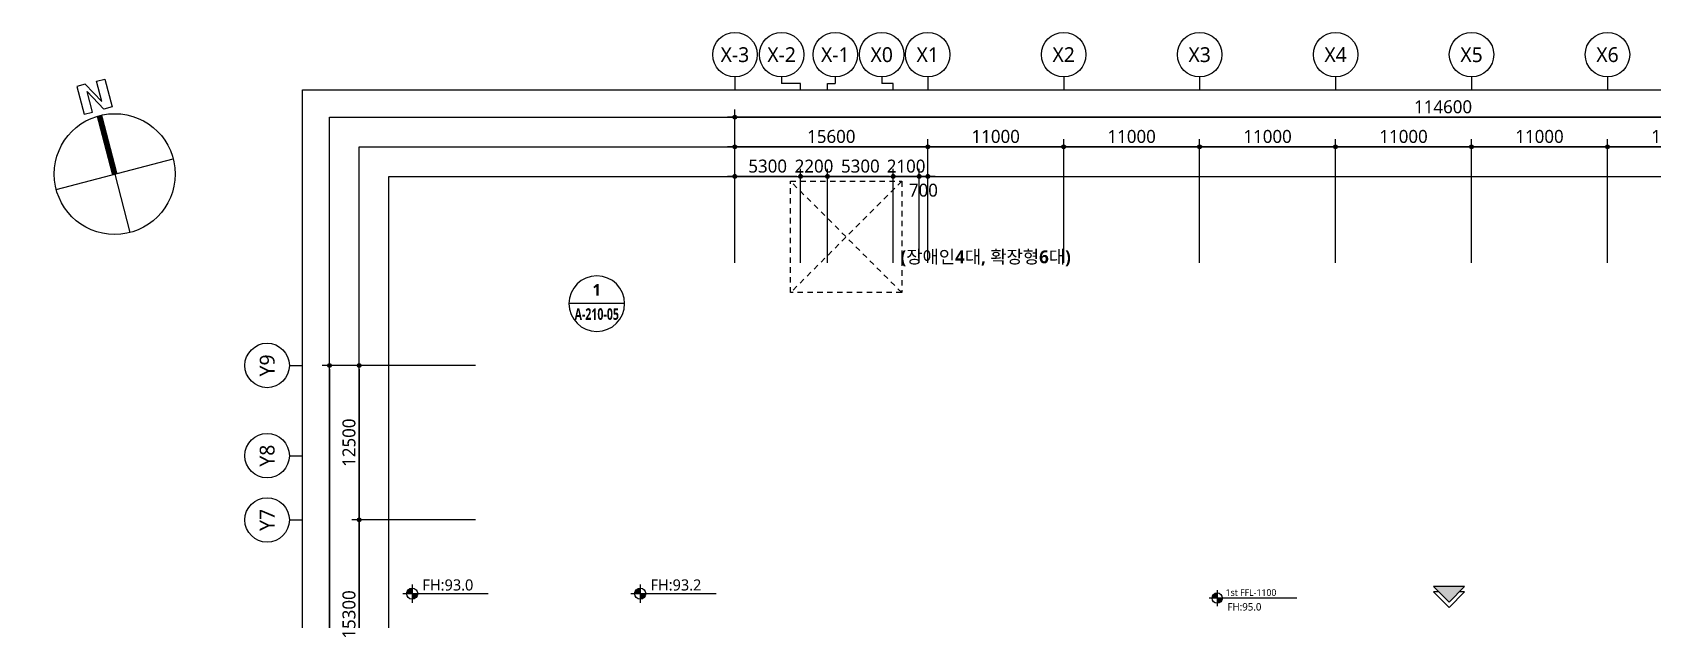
# Model space of a CAD drawing. Header units: millimetres. Extents: x -867282 to 190005487, y -1022614 to 455456909.
# Drawn here: x -615282 to -484191, y -569482 to -521967 of the extents above; entities that cross this region are included whole.
import ezdxf
from ezdxf.enums import TextEntityAlignment as Align

# ---------------------------------------------------------------- set-up
doc = ezdxf.new("R2010")
doc.units = ezdxf.units.MM
doc.header["$LTSCALE"] = 400
doc.header["$MEASUREMENT"] = 0
doc.header["$PDSIZE"] = -10
doc.linetypes.add('HID', pattern=[2, 1.1, -0.9])
doc.layers.get('0').update_dxf_attribs({"linetype": 'CONTINUOUS'})
doc.layers.get('Defpoints').update_dxf_attribs({"color": 153, "linetype": 'CONTINUOUS'})
for name, color, linetype in [('A-ANNO-ENT', 1, 'CONTINUOUS'), ('A-ANNO-PONT', 7, 'CONTINUOUS'), ('A-ANNO-SYMB', 7, 'CONTINUOUS'), ('A-ANNO-TEXT1', 7, 'CONTINUOUS'), ('A-ST-AXIS-BUB', 7, 'CONTINUOUS'), ('A-ST-AXIS-DIM', 7, 'CONTINUOUS'), ('AA-MKXS', 3, 'CONTINUOUS'), ('HID', 7, 'HID'), ('X-SEC-종$0$A-ST-AXIS-BUB', 7, 'CONTINUOUS')]:
    doc.layers.add(name, color=color, linetype=linetype)
doc.layers.add('A-XXXX-SYMB', color=7, linetype='CONTINUOUS', lineweight=25)
doc.layers.add('Defpoint', color=161, linetype='CONTINUOUS', plot=False)
doc.styles.add('2020음성 1차', font='')
doc.styles.add('SAMOO', font='romans.shx', dxfattribs={"bigfont": 'whgtxt.shx'})
doc.styles.add('SH_대대리576', font='malgun.ttf')
doc.styles.add('SH_진천_나눔', font='')
doc.styles.get('2020음성 1차').set_extended_font_data('NanumGothic', bold=True)
doc.styles.get('SH_진천_나눔').set_extended_font_data('NanumGothic', bold=True)
doc.dimstyles.new('SHP 600', dxfattribs={"dimscale": 300, "dimtxt": 3.5, "dimasz": 1, "dimexe": 2, "dimexo": 2, "dimgap": 1, "dimtad": 1, "dimdec": 0, "dimzin": 0, "dimdsep": 46, "dimtxsty": 'SH_대대리576', "dimblk": 'DIMDOT', "dimcen": 0.09, "dimclrt": 3, "dimadec": 0, "dimazin": 1, "dimtfac": 1, "dimtdec": 0, "dimtix": 1, "dimtmove": 2, "dimatfit": 0, "dimldrblk": 'DIMDOT', "dimfxl": 1, "dimtolj": 1, "dimtzin": 0, "dimarcsym": 0})

# ---------------------------------------------------------------- blocks, each defined once
blk = doc.blocks.new('DIMDOT')
at = {"color": 0}
blk.add_line((-2, 0), (2, 0), dxfattribs=at)
for radius in [0.5, 0.25]:
    blk.add_circle((0, 0), radius, dxfattribs=at)
blk = doc.blocks.new('*D716')
at = {"layer": 'A-ST-AXIS-DIM', "color": 0, "lineweight": -2, "transparency": 16777216}
for p, q in [((-558441, -540617), (-558441, -528217)), ((-443841, -540617), (-443841, -528217)), ((-444141, -528817), (-558141, -528817))]:
    blk.add_line(p, q, dxfattribs=at)
at = {"layer": 'Defpoints', "color": 0, "transparency": 16777216}
for p in [(-558441, -528817), (-558441, -541217), (-443841, -541217)]:
    blk.add_point(p, dxfattribs=at)
at = {"layer": 'A-ST-AXIS-DIM', "color": 0, "lineweight": -2, "transparency": 16777216, "xscale": 300, "yscale": 300, "zscale": 300, "rotation": 180}
blk.add_blockref('DIMDOT', (-558441, -528817), dxfattribs=at)
at = {"layer": 'A-ST-AXIS-DIM', "color": 0, "lineweight": -2, "transparency": 16777216, "xscale": 300, "yscale": 300, "zscale": 300}
blk.add_blockref('DIMDOT', (-443841, -528817), dxfattribs=at)
at = {"layer": 'A-ST-AXIS-DIM', "color": 3, "transparency": 16777216, "insert": (-501141, -527992), "char_height": 1050, "attachment_point": 5, "style": 'SH_대대리576'}
blk.add_mtext('\\A1;114600', dxfattribs=at)
blk = doc.blocks.new('*D717')
at = {"layer": 'A-ST-AXIS-DIM', "color": 0, "lineweight": -2, "transparency": 16777216}
for p, q in [((-542841, -540617), (-542841, -530617)), ((-531841, -540617), (-531841, -530617)), ((-532141, -531217), (-542541, -531217))]:
    blk.add_line(p, q, dxfattribs=at)
at = {"layer": 'Defpoints', "color": 0, "transparency": 16777216}
for p in [(-542841, -531217), (-542841, -541217), (-531841, -541217)]:
    blk.add_point(p, dxfattribs=at)
at = {"layer": 'A-ST-AXIS-DIM', "color": 0, "lineweight": -2, "transparency": 16777216, "xscale": 300, "yscale": 300, "zscale": 300, "rotation": 180}
blk.add_blockref('DIMDOT', (-542841, -531217), dxfattribs=at)
at = {"layer": 'A-ST-AXIS-DIM', "color": 0, "lineweight": -2, "transparency": 16777216, "xscale": 300, "yscale": 300, "zscale": 300}
blk.add_blockref('DIMDOT', (-531841, -531217), dxfattribs=at)
at = {"layer": 'A-ST-AXIS-DIM', "color": 3, "transparency": 16777216, "insert": (-537341, -530392), "char_height": 1050, "attachment_point": 5, "style": 'SH_대대리576'}
blk.add_mtext('\\A1;11000', dxfattribs=at)
blk = doc.blocks.new('*D718')
at = {"layer": 'A-ST-AXIS-DIM', "color": 0, "lineweight": -2, "transparency": 16777216}
for p, q in [((-531841, -540617), (-531841, -530617)), ((-520841, -540617), (-520841, -530617)), ((-521141, -531217), (-531541, -531217))]:
    blk.add_line(p, q, dxfattribs=at)
at = {"layer": 'Defpoints', "color": 0, "transparency": 16777216}
for p in [(-531841, -531217), (-531841, -541217), (-520841, -541217)]:
    blk.add_point(p, dxfattribs=at)
at = {"layer": 'A-ST-AXIS-DIM', "color": 0, "lineweight": -2, "transparency": 16777216, "xscale": 300, "yscale": 300, "zscale": 300, "rotation": 180}
blk.add_blockref('DIMDOT', (-531841, -531217), dxfattribs=at)
at = {"layer": 'A-ST-AXIS-DIM', "color": 0, "lineweight": -2, "transparency": 16777216, "xscale": 300, "yscale": 300, "zscale": 300}
blk.add_blockref('DIMDOT', (-520841, -531217), dxfattribs=at)
at = {"layer": 'A-ST-AXIS-DIM', "color": 3, "transparency": 16777216, "insert": (-526341, -530392), "char_height": 1050, "attachment_point": 5, "style": 'SH_대대리576'}
blk.add_mtext('\\A1;11000', dxfattribs=at)
blk = doc.blocks.new('*D719')
at = {"layer": 'A-ST-AXIS-DIM', "color": 0, "lineweight": -2, "transparency": 16777216}
for p, q in [((-520841, -540617), (-520841, -530617)), ((-509841, -540617), (-509841, -530617)), ((-510141, -531217), (-520541, -531217))]:
    blk.add_line(p, q, dxfattribs=at)
at = {"layer": 'Defpoints', "color": 0, "transparency": 16777216}
for p in [(-520841, -531217), (-520841, -541217), (-509841, -541217)]:
    blk.add_point(p, dxfattribs=at)
at = {"layer": 'A-ST-AXIS-DIM', "color": 0, "lineweight": -2, "transparency": 16777216, "xscale": 300, "yscale": 300, "zscale": 300, "rotation": 180}
blk.add_blockref('DIMDOT', (-520841, -531217), dxfattribs=at)
at = {"layer": 'A-ST-AXIS-DIM', "color": 0, "lineweight": -2, "transparency": 16777216, "xscale": 300, "yscale": 300, "zscale": 300}
blk.add_blockref('DIMDOT', (-509841, -531217), dxfattribs=at)
at = {"layer": 'A-ST-AXIS-DIM', "color": 3, "transparency": 16777216, "insert": (-515341, -530392), "char_height": 1050, "attachment_point": 5, "style": 'SH_대대리576'}
blk.add_mtext('\\A1;11000', dxfattribs=at)
blk = doc.blocks.new('*D720')
at = {"layer": 'A-ST-AXIS-DIM', "color": 0, "lineweight": -2, "transparency": 16777216}
for p, q in [((-509841, -540617), (-509841, -530617)), ((-498841, -540617), (-498841, -530617)), ((-499141, -531217), (-509541, -531217))]:
    blk.add_line(p, q, dxfattribs=at)
at = {"layer": 'Defpoints', "color": 0, "transparency": 16777216}
for p in [(-509841, -531217), (-509841, -541217), (-498841, -541217)]:
    blk.add_point(p, dxfattribs=at)
at = {"layer": 'A-ST-AXIS-DIM', "color": 0, "lineweight": -2, "transparency": 16777216, "xscale": 300, "yscale": 300, "zscale": 300, "rotation": 180}
blk.add_blockref('DIMDOT', (-509841, -531217), dxfattribs=at)
at = {"layer": 'A-ST-AXIS-DIM', "color": 0, "lineweight": -2, "transparency": 16777216, "xscale": 300, "yscale": 300, "zscale": 300}
blk.add_blockref('DIMDOT', (-498841, -531217), dxfattribs=at)
at = {"layer": 'A-ST-AXIS-DIM', "color": 3, "transparency": 16777216, "insert": (-504341, -530392), "char_height": 1050, "attachment_point": 5, "style": 'SH_대대리576'}
blk.add_mtext('\\A1;11000', dxfattribs=at)
blk = doc.blocks.new('*D721')
at = {"layer": 'A-ST-AXIS-DIM', "color": 0, "lineweight": -2, "transparency": 16777216}
for p, q in [((-498841, -540617), (-498841, -530617)), ((-487841, -540617), (-487841, -530617)), ((-488141, -531217), (-498541, -531217))]:
    blk.add_line(p, q, dxfattribs=at)
at = {"layer": 'Defpoints', "color": 0, "transparency": 16777216}
for p in [(-498841, -531217), (-498841, -541217), (-487841, -541217)]:
    blk.add_point(p, dxfattribs=at)
at = {"layer": 'A-ST-AXIS-DIM', "color": 0, "lineweight": -2, "transparency": 16777216, "xscale": 300, "yscale": 300, "zscale": 300, "rotation": 180}
blk.add_blockref('DIMDOT', (-498841, -531217), dxfattribs=at)
at = {"layer": 'A-ST-AXIS-DIM', "color": 0, "lineweight": -2, "transparency": 16777216, "xscale": 300, "yscale": 300, "zscale": 300}
blk.add_blockref('DIMDOT', (-487841, -531217), dxfattribs=at)
at = {"layer": 'A-ST-AXIS-DIM', "color": 3, "transparency": 16777216, "insert": (-493341, -530392), "char_height": 1050, "attachment_point": 5, "style": 'SH_대대리576'}
blk.add_mtext('\\A1;11000', dxfattribs=at)
blk = doc.blocks.new('*D722')
at = {"layer": 'A-ST-AXIS-DIM', "color": 0, "lineweight": -2, "transparency": 16777216}
for p, q in [((-487841, -540617), (-487841, -530617)), ((-476841, -540617), (-476841, -530617)), ((-477141, -531217), (-487541, -531217))]:
    blk.add_line(p, q, dxfattribs=at)
at = {"layer": 'Defpoints', "color": 0, "transparency": 16777216}
for p in [(-487841, -531217), (-487841, -541217), (-476841, -541217)]:
    blk.add_point(p, dxfattribs=at)
at = {"layer": 'A-ST-AXIS-DIM', "color": 0, "lineweight": -2, "transparency": 16777216, "xscale": 300, "yscale": 300, "zscale": 300, "rotation": 180}
blk.add_blockref('DIMDOT', (-487841, -531217), dxfattribs=at)
at = {"layer": 'A-ST-AXIS-DIM', "color": 0, "lineweight": -2, "transparency": 16777216, "xscale": 300, "yscale": 300, "zscale": 300}
blk.add_blockref('DIMDOT', (-476841, -531217), dxfattribs=at)
at = {"layer": 'A-ST-AXIS-DIM', "color": 3, "transparency": 16777216, "insert": (-482341, -530392), "char_height": 1050, "attachment_point": 5, "style": 'SH_대대리576'}
blk.add_mtext('\\A1;11000', dxfattribs=at)
blk = doc.blocks.new('*D726')
at = {"layer": 'A-ST-AXIS-DIM', "color": 0, "lineweight": -2, "transparency": 16777216}
for p, q in [((-558441, -540617), (-558441, -530617)), ((-542841, -540617), (-542841, -530617)), ((-543141, -531217), (-558141, -531217))]:
    blk.add_line(p, q, dxfattribs=at)
at = {"layer": 'Defpoints', "color": 0, "transparency": 16777216}
for p in [(-558441, -531217), (-558441, -541217), (-542841, -541217)]:
    blk.add_point(p, dxfattribs=at)
at = {"layer": 'A-ST-AXIS-DIM', "color": 0, "lineweight": -2, "transparency": 16777216, "xscale": 300, "yscale": 300, "zscale": 300, "rotation": 180}
blk.add_blockref('DIMDOT', (-558441, -531217), dxfattribs=at)
at = {"layer": 'A-ST-AXIS-DIM', "color": 0, "lineweight": -2, "transparency": 16777216, "xscale": 300, "yscale": 300, "zscale": 300}
blk.add_blockref('DIMDOT', (-542841, -531217), dxfattribs=at)
at = {"layer": 'A-ST-AXIS-DIM', "color": 3, "transparency": 16777216, "insert": (-550641, -530392), "char_height": 1050, "attachment_point": 5, "style": 'SH_대대리576'}
blk.add_mtext('\\A1;15600', dxfattribs=at)
blk = doc.blocks.new('*D727')
at = {"layer": 'A-ST-AXIS-DIM', "color": 0, "lineweight": -2, "transparency": 16777216}
for p, q in [((-579441, -548917), (-591841, -548917)), ((-591241, -549217), (-591241, -633417)), ((-579441, -633717), (-591841, -633717))]:
    blk.add_line(p, q, dxfattribs=at)
at = {"layer": 'Defpoints', "color": 0, "transparency": 16777216}
for p in [(-578841, -548917), (-591241, -633717), (-578841, -633717)]:
    blk.add_point(p, dxfattribs=at)
at = {"layer": 'A-ST-AXIS-DIM', "color": 0, "lineweight": -2, "transparency": 16777216, "xscale": 300, "yscale": 300, "zscale": 300}
for p, rotation in [((-591241, -548917), 90), ((-591241, -633717), 270)]:
    blk.add_blockref('DIMDOT', p, dxfattribs=dict(at, rotation=rotation))
at = {"layer": 'A-ST-AXIS-DIM', "color": 3, "transparency": 16777216, "insert": (-592066, -591317), "char_height": 1050, "attachment_point": 5, "rotation": 90, "style": 'SH_대대리576'}
blk.add_mtext('\\A1;84800', dxfattribs=at)
blk = doc.blocks.new('*D733')
at = {"layer": 'A-ST-AXIS-DIM', "color": 0, "lineweight": -2, "transparency": 16777216}
for p, q in [((-579441, -561417), (-589441, -561417)), ((-588841, -561717), (-588841, -576417)), ((-579441, -576717), (-589441, -576717))]:
    blk.add_line(p, q, dxfattribs=at)
at = {"layer": 'Defpoints', "color": 0, "transparency": 16777216}
for p in [(-578841, -561417), (-588841, -576717), (-578841, -576717)]:
    blk.add_point(p, dxfattribs=at)
at = {"layer": 'A-ST-AXIS-DIM', "color": 0, "lineweight": -2, "transparency": 16777216, "xscale": 300, "yscale": 300, "zscale": 300}
for p, rotation in [((-588841, -561417), 90), ((-588841, -576717), 270)]:
    blk.add_blockref('DIMDOT', p, dxfattribs=dict(at, rotation=rotation))
at = {"layer": 'A-ST-AXIS-DIM', "color": 3, "transparency": 16777216, "insert": (-589666, -569067), "char_height": 1050, "attachment_point": 5, "rotation": 90, "style": 'SH_대대리576'}
blk.add_mtext('\\A1;15300', dxfattribs=at)
blk = doc.blocks.new('*D734')
at = {"layer": 'A-ST-AXIS-DIM', "color": 0, "lineweight": -2, "transparency": 16777216}
for p, q in [((-579441, -548917), (-589441, -548917)), ((-588841, -549217), (-588841, -561117)), ((-579441, -561417), (-589441, -561417))]:
    blk.add_line(p, q, dxfattribs=at)
at = {"layer": 'Defpoints', "color": 0, "transparency": 16777216}
for p in [(-578841, -548917), (-588841, -561417), (-578841, -561417)]:
    blk.add_point(p, dxfattribs=at)
at = {"layer": 'A-ST-AXIS-DIM', "color": 0, "lineweight": -2, "transparency": 16777216, "xscale": 300, "yscale": 300, "zscale": 300}
for p, rotation in [((-588841, -548917), 90), ((-588841, -561417), 270)]:
    blk.add_blockref('DIMDOT', p, dxfattribs=dict(at, rotation=rotation))
at = {"layer": 'A-ST-AXIS-DIM', "color": 3, "transparency": 16777216, "insert": (-589666, -555167), "char_height": 1050, "attachment_point": 5, "rotation": 90, "style": 'SH_대대리576'}
blk.add_mtext('\\A1;12500', dxfattribs=at)
blk = doc.blocks.new('A$C2E1A0DD2')
at = {"layer": 'A-ANNO-SYMB'}
h = blk.add_hatch(color=256, dxfattribs=at)
h.paths.add_polyline_path([(750, 1200, 0.4142136), (300, 750), (750, 750)])
h.paths.add_polyline_path([(1200, 750), (750, 750), (750, 300, 0.4142136)])
for p, q in [((750, 1500), (750, 0)), ((0, 750), (1500, 750))]:
    blk.add_line(p, q, dxfattribs=at)
blk.add_circle((750, 750), 450, dxfattribs=at)
blk = doc.blocks.new('A$C19A65A13')
at = {"layer": 'A-XXXX-SYMB'}
blk.add_line((1500, 750), (6891, 750), dxfattribs=at)
blk.add_blockref('A$C2E1A0DD2', (0, 0), dxfattribs=at)
blk = doc.blocks.new('dr-sy-018-D-M')
at = {"layer": 'A-ANNO-SYMB'}
for p, q in [((-1, 16.4), (-2.5, 16.4)), ((-2.5, 16.4), (-2.5, 11.4)), ((-1, 16.4), (1, 12.8)), ((-1, 15.09), (1.05, 11.4)), ((-1, 11.4), (-1, 15.09)), ((1, 12.8), (1, 16.4)), ((1, 16.4), (2.5, 16.4)), ((2.5, 16.4), (2.5, 11.4)), ((-2.5, 11.4), (-1, 11.4)), ((2.5, 11.4), (1.05, 11.4)), ((-10.5, 0), (10.5, 0)), ((0, 0), (0, -10.5))]:
    blk.add_line(p, q, dxfattribs=at)
at = {"layer": 'A-ANNO-SYMB', "const_width": 1}
blk.add_lwpolyline([(0, 10.5), (0, 0)], dxfattribs=at)
at = {"layer": 'A-ANNO-SYMB'}
blk.add_circle((0, 0), 10.5, dxfattribs=at)
blk = doc.blocks.new('G$CBA52A250')
at = {"layer": 'A-ST-AXIS-BUB'}
for p, q in [((1177, 0), (1177, 525)), ((1177, 525), (1800, 525)), ((1800, 1050), (1800, 525))]:
    blk.add_line(p, q, dxfattribs=at)
blk.add_circle((1800, 2850), 1800, dxfattribs=at)
blk = doc.blocks.new('A-ST-AXIS-BUB-1')
at = {"layer": 'A-ST-AXIS-BUB'}
blk.add_line((0, 350), (0, 0), dxfattribs=at)
blk.add_circle((0, 950), 600, dxfattribs=at)
blk = doc.blocks.new('A-ST-AXIS-BUB-2')
at = {"layer": 'X-SEC-종$0$A-ST-AXIS-BUB'}
blk.add_line((1800, 1050, -103000), (1800, 525, -103000), dxfattribs=at)
at = {"layer": 'X-SEC-종$0$A-ST-AXIS-BUB', "elevation": -103000}
blk.add_lwpolyline([(3323, 0), (3323, 525), (1800, 525)], dxfattribs=at)
at = {"layer": 'X-SEC-종$0$A-ST-AXIS-BUB'}
blk.add_circle((1800, 2850, -103000), 1800, dxfattribs=at)
blk = doc.blocks.new('G$C1D72D447')
at = {"layer": 'X-SEC-종$0$A-ST-AXIS-BUB'}
blk.add_line((1800, 1050, -103000), (1800, 525, -103000), dxfattribs=at)
at = {"layer": 'X-SEC-종$0$A-ST-AXIS-BUB', "elevation": -103000}
blk.add_lwpolyline([(2723, 0), (2723, 525), (1800, 525)], dxfattribs=at)
at = {"layer": 'X-SEC-종$0$A-ST-AXIS-BUB'}
blk.add_circle((1800, 2850, -103000), 1800, dxfattribs=at)
blk = doc.blocks.new('*U392')
at = {"layer": 'AA-MKXS', "color": 3, "linetype": 'Continuous', "ltscale": 5}
blk.add_line((-5.999976, 0), (5.999976, 0), dxfattribs=at)
blk.add_circle((0, 0), 5.999976, dxfattribs=at)
at = {"layer": 'AA-MKXS', "style": 'SAMOO', "width": 0.85}
blk.add_attdef('ViewNUM', text='', height=2.5, dxfattribs=at).set_placement((0, 1), align=Align.BOTTOM_CENTER)
blk.add_attdef('SheetNUM', text='', height=2.5, dxfattribs=at).set_placement((0, -1), align=Align.TOP_CENTER)
blk = doc.blocks.new('G$CE9562CCE')
at = {"layer": 'A-ANNO-PONT'}
for points in [[(1814, 2981, 0.4142136), (648, 1814), (1814, 1814)], [(1814, 648, 0.4142136), (2981, 1814), (1814, 1814)]]:
    blk.add_hatch(color=256, dxfattribs=at).paths.add_polyline_path(points)
for p, q in [((19728, 1814), (0, 1814)), ((1814, 3629), (1814, 0))]:
    blk.add_line(p, q, dxfattribs=at)
blk.add_circle((1814, 1814), 1166, dxfattribs=at)
at = {"style": 'SH_대대리576'}
blk.add_attdef('레벨', (3696, 2314), '', height=1500, dxfattribs=at)
blk = doc.blocks.new('*D768')
at = {"layer": 'A-ST-AXIS-DIM', "color": 0, "lineweight": -2, "transparency": 16777216}
for p, q in [((-558441, -540617), (-558441, -533017)), ((-553141, -540617), (-553141, -533017)), ((-553441, -533617), (-558141, -533617))]:
    blk.add_line(p, q, dxfattribs=at)
at = {"layer": 'Defpoints', "color": 0, "transparency": 16777216}
for p in [(-558441, -533617), (-558441, -541217), (-553141, -541217)]:
    blk.add_point(p, dxfattribs=at)
at = {"layer": 'A-ST-AXIS-DIM', "color": 0, "lineweight": -2, "transparency": 16777216, "xscale": 300, "yscale": 300, "zscale": 300, "rotation": 180}
blk.add_blockref('DIMDOT', (-558441, -533617), dxfattribs=at)
at = {"layer": 'A-ST-AXIS-DIM', "color": 0, "lineweight": -2, "transparency": 16777216, "xscale": 300, "yscale": 300, "zscale": 300}
blk.add_blockref('DIMDOT', (-553141, -533617), dxfattribs=at)
at = {"layer": 'A-ST-AXIS-DIM', "color": 3, "transparency": 16777216, "insert": (-555791, -532792), "char_height": 1050, "attachment_point": 5, "style": 'SH_대대리576'}
blk.add_mtext('\\A1;5300', dxfattribs=at)
blk = doc.blocks.new('*D769')
at = {"layer": 'A-ST-AXIS-DIM', "color": 0, "lineweight": -2, "transparency": 16777216}
for p, q in [((-553141, -540617), (-553141, -533017)), ((-550941, -540617), (-550941, -533017)), ((-553441, -533617), (-553741, -533617)), ((-550941, -533617), (-553141, -533617)), ((-550641, -533617), (-550341, -533617))]:
    blk.add_line(p, q, dxfattribs=at)
at = {"layer": 'Defpoints', "color": 0, "transparency": 16777216}
for p in [(-553141, -533617), (-553141, -541217), (-550941, -541217)]:
    blk.add_point(p, dxfattribs=at)
at = {"layer": 'A-ST-AXIS-DIM', "color": 0, "lineweight": -2, "transparency": 16777216, "xscale": 300, "yscale": 300, "zscale": 300}
blk.add_blockref('DIMDOT', (-553141, -533617), dxfattribs=at)
at = {"layer": 'A-ST-AXIS-DIM', "color": 0, "lineweight": -2, "transparency": 16777216, "xscale": 300, "yscale": 300, "zscale": 300, "rotation": 180}
blk.add_blockref('DIMDOT', (-550941, -533617), dxfattribs=at)
at = {"layer": 'A-ST-AXIS-DIM', "color": 3, "transparency": 16777216, "insert": (-552041, -532792), "char_height": 1050, "attachment_point": 5, "style": 'SH_대대리576'}
blk.add_mtext('\\A1;2200', dxfattribs=at)
blk = doc.blocks.new('*D770')
at = {"layer": 'A-ST-AXIS-DIM', "color": 0, "lineweight": -2, "transparency": 16777216}
for p, q in [((-545641, -540617), (-545641, -533017)), ((-543541, -540617), (-543541, -533017)), ((-545941, -533617), (-546241, -533617)), ((-543541, -533617), (-545641, -533617)), ((-543241, -533617), (-542941, -533617))]:
    blk.add_line(p, q, dxfattribs=at)
at = {"layer": 'Defpoints', "color": 0, "transparency": 16777216}
for p in [(-545641, -533617), (-545641, -541217), (-543541, -541217)]:
    blk.add_point(p, dxfattribs=at)
at = {"layer": 'A-ST-AXIS-DIM', "color": 0, "lineweight": -2, "transparency": 16777216, "xscale": 300, "yscale": 300, "zscale": 300}
blk.add_blockref('DIMDOT', (-545641, -533617), dxfattribs=at)
at = {"layer": 'A-ST-AXIS-DIM', "color": 0, "lineweight": -2, "transparency": 16777216, "xscale": 300, "yscale": 300, "zscale": 300, "rotation": 180}
blk.add_blockref('DIMDOT', (-543541, -533617), dxfattribs=at)
at = {"layer": 'A-ST-AXIS-DIM', "color": 3, "transparency": 16777216, "insert": (-544591, -532792), "char_height": 1050, "attachment_point": 5, "style": 'SH_대대리576'}
blk.add_mtext('\\A1;2100', dxfattribs=at)
blk = doc.blocks.new('*D771')
at = {"layer": 'A-ST-AXIS-DIM', "color": 0, "lineweight": -2, "transparency": 16777216}
for p, q in [((-550941, -540617), (-550941, -533017)), ((-545641, -540617), (-545641, -533017)), ((-545941, -533617), (-550641, -533617))]:
    blk.add_line(p, q, dxfattribs=at)
at = {"layer": 'Defpoints', "color": 0, "transparency": 16777216}
for p in [(-550941, -533617), (-550941, -541217), (-545641, -541217)]:
    blk.add_point(p, dxfattribs=at)
at = {"layer": 'A-ST-AXIS-DIM', "color": 0, "lineweight": -2, "transparency": 16777216, "xscale": 300, "yscale": 300, "zscale": 300, "rotation": 180}
blk.add_blockref('DIMDOT', (-550941, -533617), dxfattribs=at)
at = {"layer": 'A-ST-AXIS-DIM', "color": 0, "lineweight": -2, "transparency": 16777216, "xscale": 300, "yscale": 300, "zscale": 300}
blk.add_blockref('DIMDOT', (-545641, -533617), dxfattribs=at)
at = {"layer": 'A-ST-AXIS-DIM', "color": 3, "transparency": 16777216, "insert": (-548291, -532792), "char_height": 1050, "attachment_point": 5, "style": 'SH_대대리576'}
blk.add_mtext('\\A1;5300', dxfattribs=at)
blk = doc.blocks.new('*D772')
at = {"layer": 'A-ST-AXIS-DIM', "color": 0, "lineweight": -2, "transparency": 16777216}
for p, q in [((-543541, -540617), (-543541, -533017)), ((-542841, -540617), (-542841, -533017)), ((-543841, -533617), (-544141, -533617)), ((-543541, -533617), (-542841, -533617)), ((-542541, -533617), (-542241, -533617))]:
    blk.add_line(p, q, dxfattribs=at)
at = {"layer": 'Defpoints', "color": 0, "transparency": 16777216}
for p in [(-542841, -533617), (-543541, -541217), (-542841, -541217)]:
    blk.add_point(p, dxfattribs=at)
at = {"layer": 'A-ST-AXIS-DIM', "color": 0, "lineweight": -2, "transparency": 16777216, "xscale": 300, "yscale": 300, "zscale": 300}
blk.add_blockref('DIMDOT', (-543541, -533617), dxfattribs=at)
at = {"layer": 'A-ST-AXIS-DIM', "color": 0, "lineweight": -2, "transparency": 16777216, "xscale": 300, "yscale": 300, "zscale": 300, "rotation": 180}
blk.add_blockref('DIMDOT', (-542841, -533617), dxfattribs=at)
at = {"layer": 'A-ST-AXIS-DIM', "color": 3, "transparency": 16777216, "insert": (-543191, -534741), "char_height": 1050, "attachment_point": 5, "style": 'SH_대대리576'}
blk.add_mtext('\\A1;700', dxfattribs=at)

msp = doc.modelspace()

# ---------------------------------------------------------------- hatches: boundary and pattern name
at = {"layer": 'A-ANNO-ENT'}
msp.add_hatch(color=256, dxfattribs=at).paths.add_polyline_path([(-501921.6, -566817), (-499404.8, -566817), (-500663.2, -568075.4)])

# ---------------------------------------------------------------- linework, layer by layer
msp.add_lwpolyline([(-499404.8, -566817), (-501921.6, -566817), (-500663.2, -568075.4)], close=True, dxfattribs=at)
msp.add_lwpolyline([(-501502.2, -567236.5), (-501921.6, -567236.5), (-500663.2, -568494.9), (-499404.8, -567236.5), (-499824.3, -567236.5)], dxfattribs=at)
at = {"layer": 'Defpoint'}
for points in [[(-422241.2, -655188.6), (-593441.2, -655188.6), (-593441.2, -526617.2), (-422241.2, -526617.2)], [(-424441.2, -652988.6), (-591241.2, -652988.6), (-591241.2, -528817.2), (-424441.2, -528817.2)], [(-426841.2, -650588.6), (-588841.2, -650588.6), (-588841.2, -531217.2), (-426841.2, -531217.2)], [(-429241.2, -648188.6), (-586441.2, -648188.6), (-586441.2, -533617.2), (-429241.2, -533617.2)]]:
    msp.add_lwpolyline(points, close=True, dxfattribs=at)
at = {"layer": 'HID'}
for p, q in [((-544941.2, -543017.2), (-553941.2, -534017.2)), ((-544941.2, -534017.2), (-553941.2, -543017.2))]:
    msp.add_line(p, q, dxfattribs=at)
msp.add_lwpolyline([(-553941.2, -534017.2), (-544941.2, -534017.2), (-544941.2, -543017.2), (-553941.2, -543017.2)], close=True, dxfattribs=at)

# ---------------------------------------------------------------- block references
for name, p in [('G$CBA52A250', (-552118.3, -526617.2)), ('A$C19A65A13', (-585306.9, -568133.2)), ('A$C19A65A13', (-566856, -568133.2))]:
    msp.add_blockref(name, p)
at = {"xscale": 465.6960000000489, "yscale": 465.6960000000489, "zscale": 465.6960000000489, "rotation": 14.62512501076412}
msp.add_blockref('dr-sy-018-D-M', (-608623, -533433.5), dxfattribs=at)
ref = msp.add_blockref('*U392', (-569617.6, -543915.5), dxfattribs=dict(xscale=-375.0015000059622, yscale=375.0015000059622, zscale=375.0015000059622))
ref.add_attrib('SheetNUM', 'A-210-05', dxfattribs={"layer": 'AA-MKXS', "height": 937.5, "style": '2020음성 1차', "width": 0.7}).set_placement((-569617.6, -544290.5), align=Align.TOP_CENTER)
ref.add_attrib('ViewNUM', '1', dxfattribs={"layer": 'AA-MKXS', "height": 937.5, "style": '2020음성 1차'}).set_placement((-569617.6, -543540.5), align=Align.BOTTOM_CENTER)
at = {"xscale": 0.36, "yscale": 0.36, "zscale": 0.36}
msp.add_blockref('G$CE9562CCE', (-520071, -568396), dxfattribs=at).add_auto_attribs({'레벨': '1st FFL-1100'})
at = {"layer": 'A-ST-AXIS-BUB', "xscale": 3, "yscale": 3, "zscale": 3}
for p in [(-558441.2, -526617.2), (-542841.2, -526617.2), (-531841.2, -526617.2), (-520841.2, -526617.2), (-509841.2, -526617.2), (-498841.2, -526617.2), (-487841.2, -526617.2)]:
    msp.add_blockref('A-ST-AXIS-BUB-1', p, dxfattribs=at)
at = {"layer": 'A-ST-AXIS-BUB'}
for name, p in [('A-ST-AXIS-BUB-2', (-556464.1, -526617.2)), ('G$C1D72D447', (-548364.1, -526617.2))]:
    msp.add_blockref(name, p, dxfattribs=at)
at = {"layer": 'A-ST-AXIS-BUB', "xscale": 3, "yscale": 3, "zscale": 3, "rotation": 90}
for p in [(-593441.2, -548917.2), (-593441.2, -556217.2), (-593441.2, -561417.2)]:
    msp.add_blockref('A-ST-AXIS-BUB-1', p, dxfattribs=at)

# ---------------------------------------------------------------- texts
at = {"color": 1, "style": 'SH_대대리576'}
for s, height, p in [('FH:93.0', 900, (-583725.5, -566677.3)), ('FH:93.2', 900, (-565274.6, -566677.3)), ('FH:95.0', 600, (-518586.5, -568448.7))]:
    msp.add_text(s, height=height, dxfattribs=at).set_placement(p, align=Align.MIDDLE_LEFT)
at = {"layer": 'A-ANNO-TEXT1', "style": 'SH_대대리576'}
for s, p in [('X-3', (-558441.2, -523767.2)), ('X-2', (-554664.1, -523767.2)), ('X-1', (-550318.3, -523767.2)), ('X0', (-546564.1, -523767.2)), ('X1', (-542841.2, -523767.2)), ('X2', (-531841.2, -523767.2)), ('X3', (-520841.2, -523767.2)), ('X4', (-509841.2, -523767.2)), ('X5', (-498841.2, -523767.2)), ('X6', (-487841.2, -523767.2))]:
    msp.add_text(s, height=1200, dxfattribs=at).set_placement(p, align=Align.MIDDLE_CENTER)
at = {"layer": 'A-ANNO-TEXT1', "style": 'SH_진천_나눔'}
msp.add_text('(장애인4대, 확장형6대)', height=1050, dxfattribs=at).set_placement((-538153.3, -540169), align=Align.MIDDLE)
at = {"layer": 'A-ANNO-TEXT1', "style": 'SH_대대리576'}
for s, p in [('Y9', (-596291.2, -548917.2)), ('Y8', (-596291.2, -556217.2)), ('Y7', (-596291.2, -561417.2))]:
    msp.add_text(s, height=1200, rotation=90, dxfattribs=at).set_placement(p, align=Align.MIDDLE_CENTER)

# ---------------------------------------------------------------- dimensions: what is measured, and where the dimension line sits
at = {"layer": 'A-ST-AXIS-DIM'}
for base, p1, p2, picture, middle in [((-558441.2, -528817.2), (-443841.2, -541217.2), (-558441.2, -541217.2), '*D716', (-501141.2, -527992.2)), ((-558441.2, -531217.2), (-542841.2, -541217.2), (-558441.2, -541217.2), '*D726', (-550641.2, -530392.2)), ((-542841.2, -531217.2), (-531841.2, -541217.2), (-542841.2, -541217.2), '*D717', (-537341.2, -530392.2)), ((-531841.2, -531217.2), (-520841.2, -541217.2), (-531841.2, -541217.2), '*D718', (-526341.2, -530392.2)), ((-520841.2, -531217.2), (-509841.2, -541217.2), (-520841.2, -541217.2), '*D719', (-515341.2, -530392.2)), ((-509841.2, -531217.2), (-498841.2, -541217.2), (-509841.2, -541217.2), '*D720', (-504341.2, -530392.2)), ((-498841.2, -531217.2), (-487841.2, -541217.2), (-498841.2, -541217.2), '*D721', (-493341.2, -530392.2)), ((-487841.2, -531217.2), (-476841.2, -541217.2), (-487841.2, -541217.2), '*D722', (-482341.2, -530392.2)), ((-558441.2, -533617.2), (-553141.2, -541217.2), (-558441.2, -541217.2), '*D768', (-555791.2, -532792.2)), ((-553141.2, -533617.2), (-550941.2, -541217.2), (-553141.2, -541217.2), '*D769', (-552041.2, -532792.2)), ((-550941.2, -533617.2), (-545641.2, -541217.2), (-550941.2, -541217.2), '*D771', (-548291.2, -532792.2)), ((-545641.2, -533617.2), (-543541.2, -541217.2), (-545641.2, -541217.2), '*D770', (-544591.2, -532792.2))]:
    dim = msp.add_linear_dim(base=base, p1=p1, p2=p2, dimstyle='SHP 600', dxfattribs=at)
    dim.commit()
    dim.dimension.update_dxf_attribs({"geometry": picture, "text_midpoint": middle})
dim = msp.add_linear_dim(base=(-542841.2, -533617.2), p1=(-543541.2, -541217.2), p2=(-542841.2, -541217.2), angle=180, dimstyle='SHP 600', dxfattribs=at)
dim.commit()
dim.dimension.update_dxf_attribs({"geometry": '*D772', "text_midpoint": (-543191.2, -534741.5), "dimtype": 160})
for base, p1, p2, picture, middle in [((-591241.2, -633717.2), (-578841.2, -548917.2), (-578841.2, -633717.2), '*D727', (-592066.2, -591317.2)), ((-588841.2, -561417.2), (-578841.2, -548917.2), (-578841.2, -561417.2), '*D734', (-589666.2, -555167.2)), ((-588841.2, -576717.2), (-578841.2, -561417.2), (-578841.2, -576717.2), '*D733', (-589666.2, -569067.2))]:
    dim = msp.add_linear_dim(base=base, p1=p1, p2=p2, angle=90, dimstyle='SHP 600', dxfattribs=at)
    dim.commit()
    dim.dimension.update_dxf_attribs({"geometry": picture, "text_midpoint": middle})

doc.saveas('drawing.dxf')
